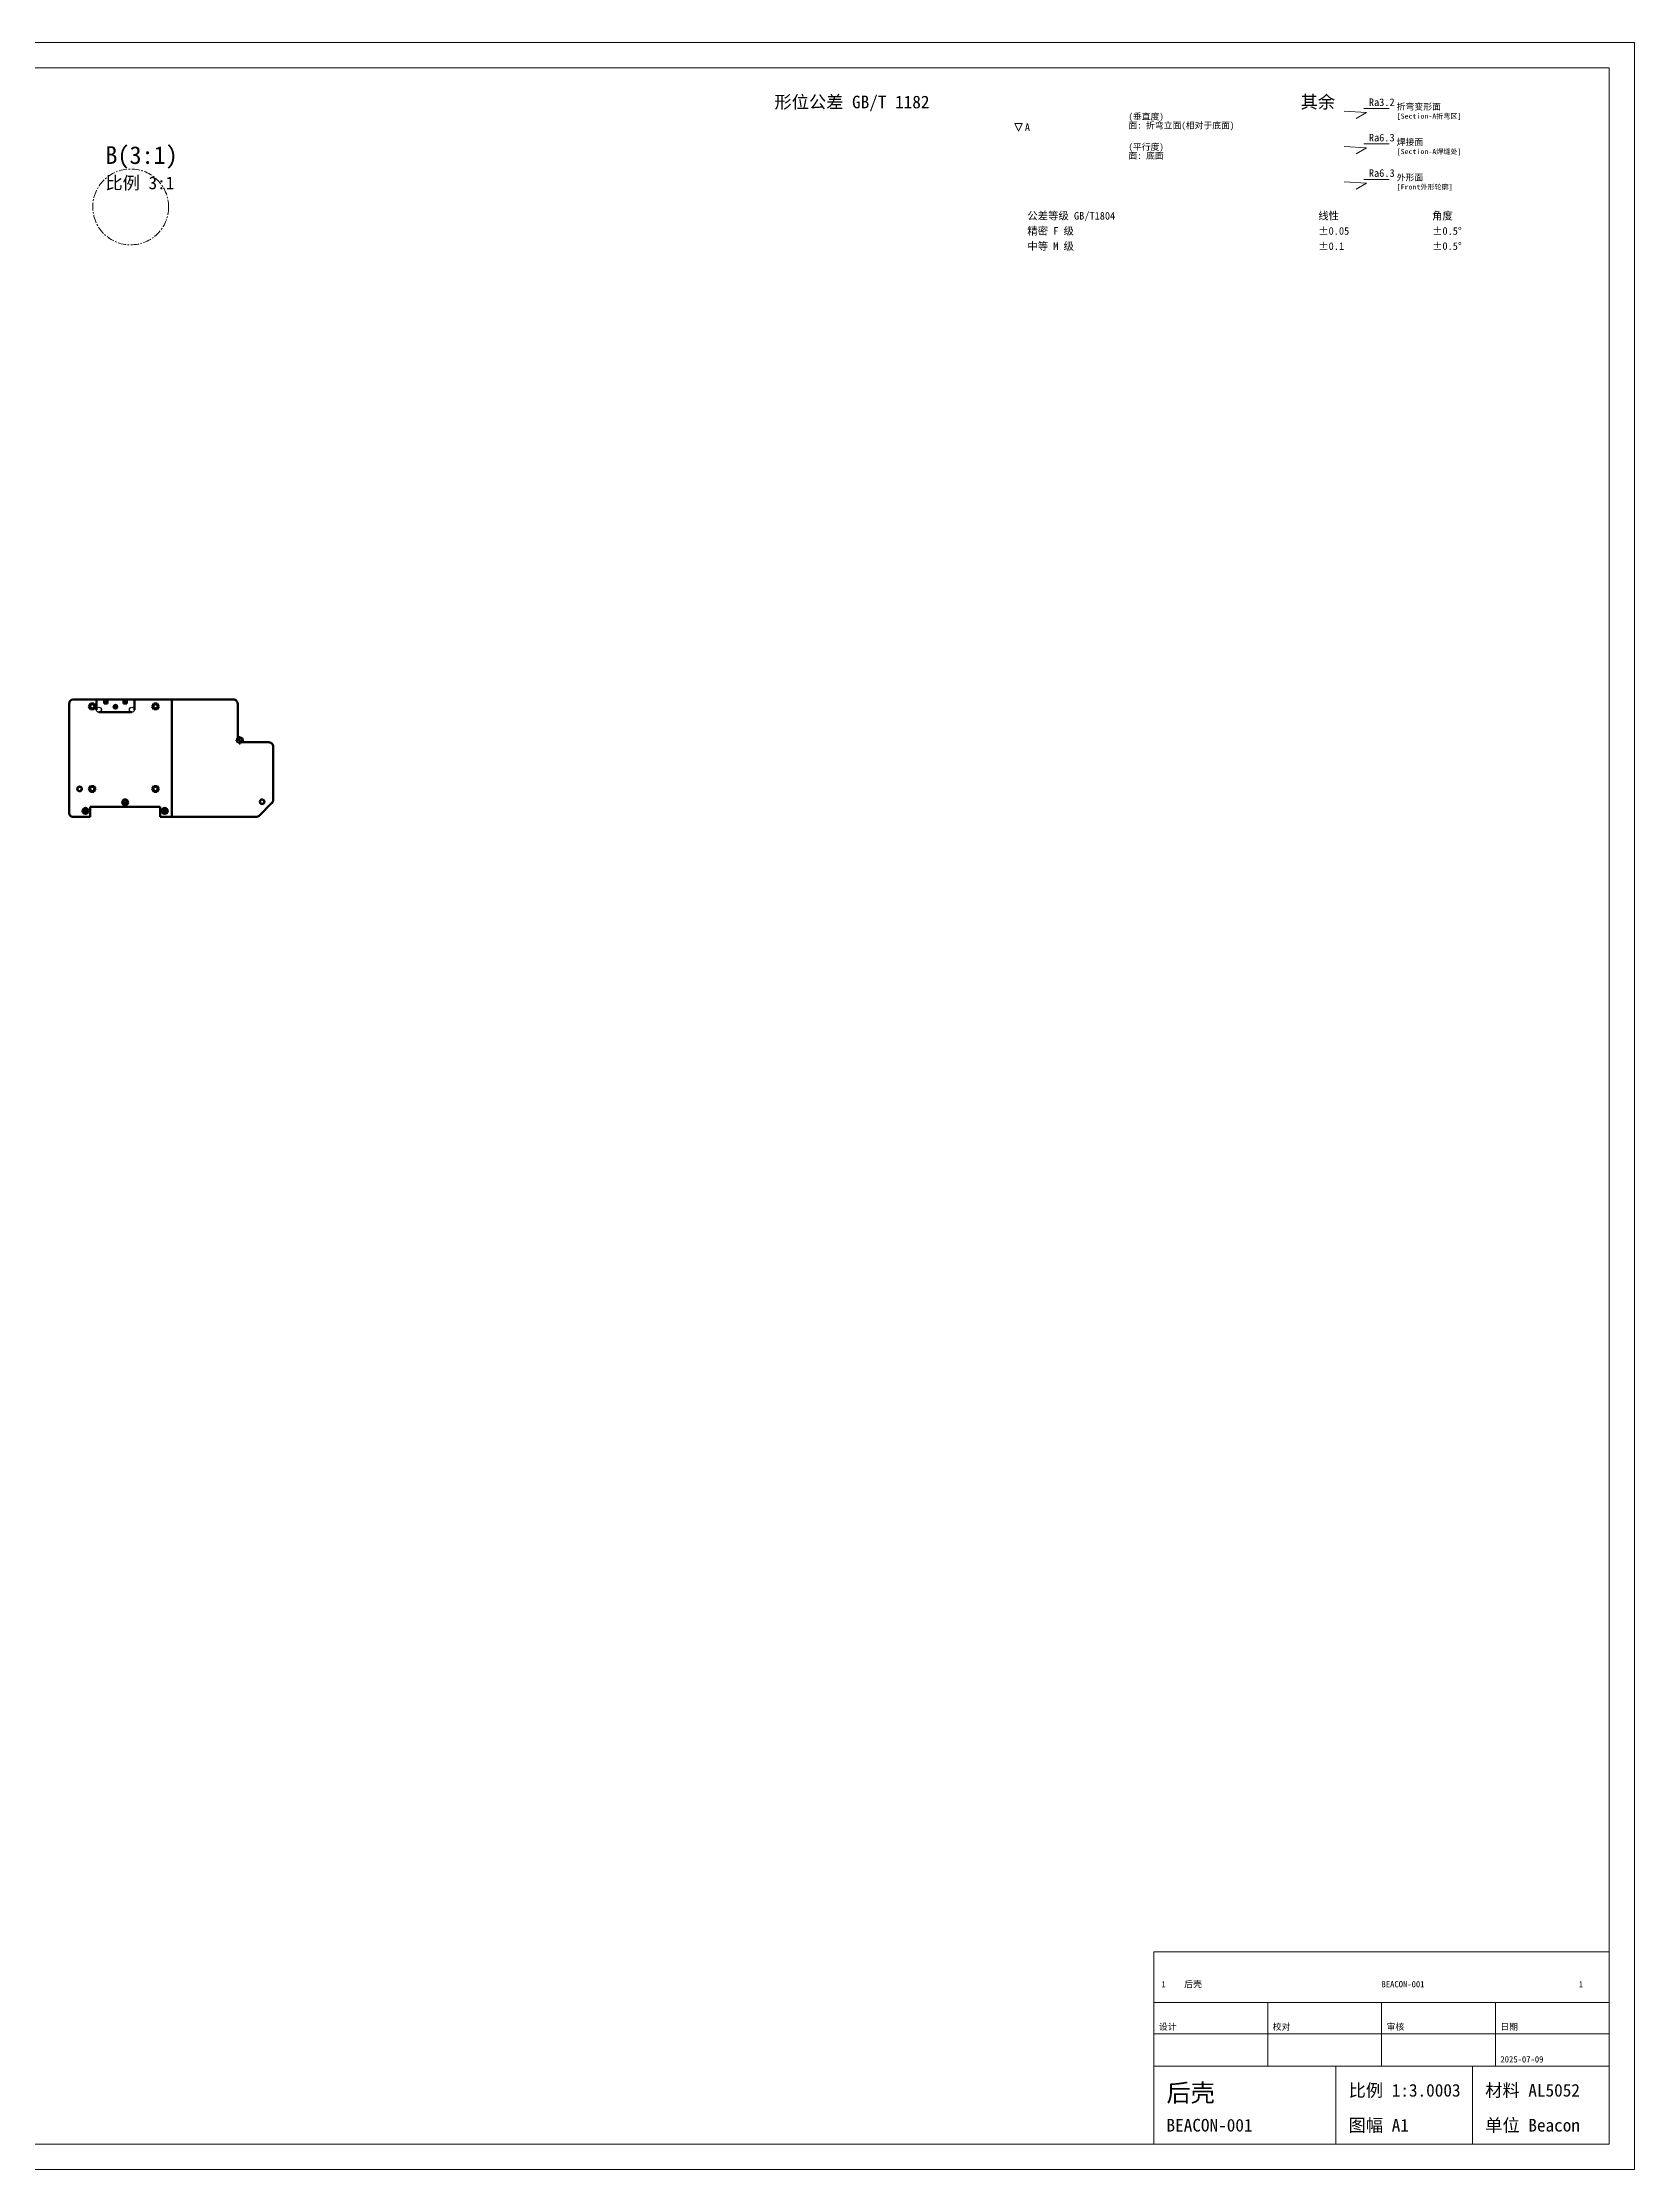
# Model space of a CAD drawing. Header units: metres. Extents: x 0 to 1189, y 0 to 841.
# Drawn here: x 560 to 1189, y 0 to 841 of the extents above; entities that cross this region are included whole.
import ezdxf

# ---------------------------------------------------------------- set-up
doc = ezdxf.new("R2010")
doc.units = ezdxf.units.M
doc.linetypes.add('CENTER', pattern=[5.08, 3.175, -0.635, 0.635, -0.635])
for name, color, linetype, lineweight in [('BOM', 7, 'CONTINUOUS', 13), ('CENTER', 1, 'CENTER', 18), ('DIM', 2, 'CONTINUOUS', 18), ('FRAME', 7, 'CONTINUOUS', 13), ('HOLE', 7, 'CONTINUOUS', 50), ('OUTLINE', 7, 'CONTINUOUS', 50), ('TEXT', 7, 'CONTINUOUS', 13), ('TITLE', 7, 'CONTINUOUS', 13)]:
    doc.layers.add(name, color=color, linetype=linetype, lineweight=lineweight)
doc.styles.add('SimSun', font='simsun.ttc')

msp = doc.modelspace()

# ---------------------------------------------------------------- linework, layer by layer
for centre, radius in [((581.96, 577.2), 1), ((588.46, 578.36), 0.5), ((594.96, 577.2), 1), ((637.62, 565.13), 1.25), ((637.62, 565.13), 0.833), ((592.29, 540.55), 0.667), ((576.63, 537.17), 0.667), ((607.96, 537.17), 0.667)]:
    msp.add_circle(centre, radius)
for centre, radius in [((588.46, 578.36), 0.575), ((637.62, 565.13), 0.958), ((592.29, 540.55), 0.767), ((576.63, 537.17), 0.767), ((607.96, 537.17), 0.767)]:
    msp.add_arc(centre, radius, 150, 60)
at = {"layer": 'BOM'}
msp.add_lwpolyline([(999, 66), (1179, 66), (1179, 86), (999, 86)], close=True, dxfattribs=at)
at = {"layer": 'CENTER'}
msp.add_circle((594.5, 776), 15, dxfattribs=at)
at = {"layer": 'DIM'}
for p, q in [((944, 809), (947, 809)), ((944, 809), (945.5, 806)), ((947, 809), (945.5, 806))]:
    msp.add_line(p, q, dxfattribs=at)
at = {"layer": 'FRAME'}
for points in [[(0, 0), (1189, 0), (1189, 841), (0, 841)], [(25, 10), (1179, 10), (1179, 831), (25, 831)]]:
    msp.add_lwpolyline(points, close=True, dxfattribs=at)
at = {"layer": 'HOLE'}
for centre, radius in [((579.29, 578.53), 0.833), ((588.46, 578.36), 0.667), ((604.29, 578.53), 0.833), ((574.29, 545.87), 0.833), ((579.29, 545.87), 0.833), ((604.29, 545.87), 0.833), ((646.45, 540.8), 0.833)]:
    msp.add_circle(centre, radius, dxfattribs=at)
at = {"layer": 'OUTLINE'}
for p, q in [((571.79, 581.2), (580.96, 581.2)), ((580.96, 581.2), (580.96, 577.2)), ((583.96, 581.2), (580.96, 581.2)), ((583.96, 581.2), (583.96, 579.7)), ((585.29, 581.2), (585.29, 579.7)), ((591.63, 581.2), (585.29, 581.2)), ((591.63, 581.2), (591.63, 579.7)), ((592.96, 581.2), (592.96, 579.7)), ((595.96, 581.2), (592.96, 581.2)), ((595.96, 581.2), (595.96, 577.2)), ((595.96, 581.2), (610.79, 581.2)), ((610.79, 534.8), (610.79, 581.2)), ((635.12, 581.2), (610.79, 581.2)), ((570.13, 579.53), (570.13, 536.47)), ((578.62, 579.7), (577.95, 578.53)), ((577.95, 578.53), (578.62, 577.36)), ((579.97, 579.7), (578.62, 579.7)), ((578.62, 577.36), (579.97, 577.36)), ((580.64, 578.53), (579.97, 579.7)), ((579.97, 577.36), (580.64, 578.53)), ((581.96, 576.2), (594.96, 576.2)), ((583.96, 579.7), (585.29, 579.7)), ((591.63, 579.7), (592.96, 579.7)), ((603.62, 579.7), (602.95, 578.53)), ((602.95, 578.53), (603.62, 577.36)), ((604.96, 579.7), (603.62, 579.7)), ((603.62, 577.36), (604.96, 577.36)), ((605.64, 578.53), (604.96, 579.7)), ((604.96, 577.36), (605.64, 578.53)), ((636.79, 565.13), (636.79, 579.53)), ((649.12, 564.3), (637.62, 564.3)), ((650.79, 541.48), (650.79, 562.63)), ((578.62, 547.03), (577.95, 545.87)), ((579.97, 547.03), (578.62, 547.03)), ((580.64, 545.87), (579.97, 547.03)), ((603.62, 547.03), (602.95, 545.87)), ((604.96, 547.03), (603.62, 547.03)), ((605.64, 545.87), (604.96, 547.03)), ((577.95, 545.87), (578.62, 544.7)), ((578.46, 538.74), (606.12, 538.74)), ((578.46, 538.74), (578.46, 534.8)), ((578.62, 544.7), (579.97, 544.7)), ((579.97, 544.7), (580.64, 545.87)), ((602.95, 545.87), (603.62, 544.7)), ((603.62, 544.7), (604.96, 544.7)), ((604.96, 544.7), (605.64, 545.87)), ((606.12, 538.74), (606.12, 534.8)), ((650.3, 540.31), (645.28, 535.29)), ((578.46, 534.8), (571.79, 534.8)), ((610.79, 534.8), (606.12, 534.8)), ((610.79, 534.8), (644.1, 534.8))]:
    msp.add_line(p, q, dxfattribs=at)
for centre, radius in [((588.46, 578.36), 0.703), ((574.29, 545.87), 0.9), ((576.63, 537.17), 1.17), ((592.29, 540.55), 1.17), ((607.96, 537.17), 1.17), ((646.45, 540.8), 0.9)]:
    msp.add_circle(centre, radius, dxfattribs=at)
for centre, start, end in [((571.79, 579.53), 90.00021, 179.99985), ((635.12, 579.53), 0, 90.00021), ((649.12, 562.63), 0, 90.00021), ((649.12, 541.48), -45.00011, 0), ((571.79, 536.47), 179.99985, 270.00006), ((644.1, 536.47), -90.00021, -45.00011)]:
    msp.add_arc(centre, 1.67, start, end, dxfattribs=at)
for points in [[(585.29, 581.2), (585.28, 581.2), (585.27, 581.2), (585.24, 581.2), (585.2, 581.2), (585.15, 581.2), (585.09, 581.2), (585.03, 581.2), (584.96, 581.2), (584.88, 581.2), (584.8, 581.2), (584.71, 581.2), (584.63, 581.2), (584.54, 581.2), (584.45, 581.2), (584.37, 581.2), (584.3, 581.2), (584.22, 581.2), (584.16, 581.2), (584.1, 581.2), (584.05, 581.2), (584.01, 581.2), (583.98, 581.2), (583.97, 581.2), (583.96, 581.2)], [(585.29, 580.36), (585.28, 580.36), (585.27, 580.36), (585.24, 580.36), (585.2, 580.36), (585.15, 580.36), (585.09, 580.36), (585.03, 580.36), (584.96, 580.36), (584.88, 580.36), (584.8, 580.36), (584.71, 580.36), (584.63, 580.36), (584.54, 580.36), (584.45, 580.36), (584.37, 580.36), (584.3, 580.36), (584.22, 580.36), (584.16, 580.36), (584.1, 580.36), (584.05, 580.36), (584.01, 580.36), (583.98, 580.36), (583.97, 580.36), (583.96, 580.36)], [(592.96, 581.2), (592.95, 581.2), (592.93, 581.2), (592.91, 581.2), (592.87, 581.2), (592.82, 581.2), (592.76, 581.2), (592.7, 581.2), (592.62, 581.2), (592.55, 581.2), (592.46, 581.2), (592.38, 581.2), (592.29, 581.2), (592.21, 581.2), (592.12, 581.2), (592.04, 581.2), (591.96, 581.2), (591.89, 581.2), (591.82, 581.2), (591.76, 581.2), (591.72, 581.2), (591.68, 581.2), (591.65, 581.2), (591.64, 581.2), (591.63, 581.2)], [(592.96, 580.36), (592.95, 580.36), (592.93, 580.36), (592.91, 580.36), (592.87, 580.36), (592.82, 580.36), (592.76, 580.36), (592.7, 580.36), (592.62, 580.36), (592.55, 580.36), (592.46, 580.36), (592.38, 580.36), (592.29, 580.36), (592.21, 580.36), (592.12, 580.36), (592.04, 580.36), (591.96, 580.36), (591.89, 580.36), (591.82, 580.36), (591.76, 580.36), (591.72, 580.36), (591.68, 580.36), (591.65, 580.36), (591.64, 580.36), (591.63, 580.36)]]:
    msp.add_spline(points, degree=3, dxfattribs=at)
at = {"layer": 'TEXT'}
for p, q in [((1083, 813.4), (1074.2, 813.88)), ((1079, 811), (1083, 813.4)), ((1082, 814.9), (1092, 814.9)), ((1083, 799.4), (1074.2, 799.88)), ((1079, 797), (1083, 799.4)), ((1082, 800.9), (1092, 800.9)), ((1083, 785.4), (1074.2, 785.88)), ((1079, 783), (1083, 785.4)), ((1082, 786.9), (1092, 786.9))]:
    msp.add_line(p, q, dxfattribs=at)
at = {"layer": 'TITLE'}
for p, q in [((1044, 40.8), (1044, 66)), ((1089, 40.8), (1089, 66)), ((1134, 40.8), (1134, 66)), ((999, 53.68), (1179, 53.68)), ((999, 40.8), (1179, 40.8)), ((1071, 10), (1071, 40.8)), ((1125, 10), (1125, 40.8))]:
    msp.add_line(p, q, dxfattribs=at)
msp.add_lwpolyline([(999, 10), (1179, 10), (1179, 66), (999, 66)], close=True, dxfattribs=at)
at = {"layer": '中心线'}
for p, q in [((587.56, 578.36), (589.36, 578.36)), ((588.46, 577.46), (588.46, 579.26)), ((635.95, 565.13), (639.29, 565.13)), ((637.62, 563.47), (637.62, 566.8)), ((576.63, 535.97), (576.63, 538.37)), ((591.09, 540.55), (593.49, 540.55)), ((592.29, 539.35), (592.29, 541.75)), ((607.96, 535.97), (607.96, 538.37)), ((575.43, 537.17), (577.83, 537.17)), ((606.76, 537.17), (609.16, 537.17))]:
    msp.add_line(p, q, dxfattribs=at)

# ---------------------------------------------------------------- texts
at = {"layer": 'BOM', "style": 'SimSun'}
for s, p in [('1', (1002, 72)), ('后壳', (1011, 72)), ('BEACON-001', (1089, 72)), ('1', (1167, 72))]:
    msp.add_text(s, height=2.5, dxfattribs=at).set_placement(p)
at = {"layer": 'DIM', "style": 'SimSun'}
msp.add_text('A', height=3, dxfattribs=at).set_placement((948, 806))
at = {"layer": 'TEXT', "style": 'SimSun'}
for s, height, p in [('形位公差 GB/T 1182', 5, (849, 815)), ('其余', 5, (1057, 815)), ('Ra3.2', 3, (1084, 815.9)), ('折弯变形面', 2.5, (1095, 814.4)), ('面: 折弯立面(相对于底面)', 2.5, (989, 807)), ('(垂直度)', 2.5, (989, 810.5)), ('[Section-A折弯区]', 2, (1095, 810.9)), ('B(3:1)', 7, (584.5, 793)), ('(平行度)', 2.5, (989, 798.5)), ('Ra6.3', 3, (1084, 801.9)), ('焊接面', 2.5, (1095, 800.4)), ('[Section-A焊缝处]', 2, (1095, 796.9)), ('面: 底面', 2.5, (989, 795)), ('Ra6.3', 3, (1084, 787.9)), ('比例 3:1', 5, (584.5, 783)), ('外形面', 2.5, (1095, 786.4)), ('[Front外形轮廓]', 2, (1095, 782.9)), ('公差等级 GB/T1804', 3, (949, 771)), ('线性', 3, (1064, 771)), ('角度', 3, (1109, 771)), ('精密 F 级', 3, (949, 765)), ('±0.05', 3, (1064, 765)), ('±0.5°', 3, (1109, 765)), ('中等 M 级', 3, (949, 759)), ('±0.1', 3, (1064, 759)), ('±0.5°', 3, (1109, 759))]:
    msp.add_text(s, height=height, dxfattribs=at).set_placement(p)
at = {"layer": 'TITLE', "style": 'SimSun'}
for s, height, p in [('设计', 2.5, (1001, 55.18)), ('校对', 2.5, (1046, 55.18)), ('审核', 2.5, (1091, 55.18)), ('日期', 2.5, (1136, 55.18)), ('2025-07-09', 2.5, (1136, 42.3)), ('后壳', 7, (1004, 26.8)), ('比例 1:3.0003', 5, (1076, 28.8)), ('材料 AL5052', 5, (1130, 28.8)), ('BEACON-001', 5, (1004, 15)), ('图幅 A1', 5, (1076, 15)), ('单位 Beacon', 5, (1130, 15))]:
    msp.add_text(s, height=height, dxfattribs=at).set_placement(p)

doc.saveas('drawing.dxf')
